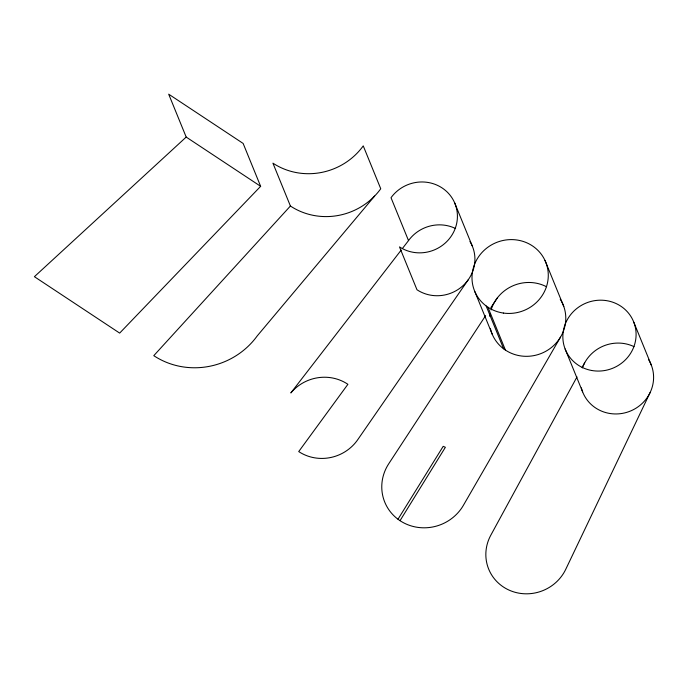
<?xml version="1.0" encoding="UTF-8"?>
<svg xmlns="http://www.w3.org/2000/svg" width="688" height="688" viewBox="0 0 688 688"><rect width="100%" height="100%" fill="white"/><g stroke="black" fill="none" stroke-linecap="round" stroke-linejoin="round"><path stroke-width="1.03" d="M650.134 392.521L565.768 569.268A42.209 40.325 -22.2 0 1 508.974 590.072A42.209 40.325 -22.2 0 1 490.811 535.204L577 376.912M582.125 367.495L584.688 362.782M560.453 337.215L463.789 504.639A44.436 42.45 -22.2 0 1 460.616 509.55A43.972 42.002 -22.2 0 1 400.622 521.065A43.972 42.002 -22.2 0 1 388.754 463.738L485.608 315.637M400.029 520.678L445.377 447.286L443.184 446.34L397.982 519.242M490.888 307.562L497.622 297.551M468.236 279.784L358.095 439.185A42.243 40.351 -22.2 0 1 345.307 451.595A42.209 40.325 -22.2 0 1 298.721 451.577L347.896 384.3A42.209 40.325 -22.2 0 0 332.657 378.013A42.226 40.334 -22.2 0 0 290.835 392.951L401.164 250.114M402.394 248.531L408.517 240.594A36.86 35.208 -22.2 0 1 455.602 228.536M374.625 196.054L257.235 335.899A74.622 71.285 -22.2 0 1 153.777 355.67L290.413 206.022A65.154 62.238 -22.2 0 0 380.748 188.761L363.247 145.882A65.154 62.238 -22.2 0 1 272.912 163.142L290.413 206.022M260.64 186.319L119.669 333.104L34.4 276.688L186.19 137.067L168.689 94.179L243.139 143.439L260.64 186.319L186.19 137.067M633.829 322.294L651.33 365.173M544.999 260.442L563.782 306.47M565.115 348.962L582.616 391.85M454.691 202.926L472.192 245.805M487.93 307.218L505.431 350.097M486.141 305.954L503.642 348.842M474.832 291.609L492.333 334.497M408.517 240.594L391.016 197.705A36.86 35.208 -22.2 0 1 442.117 187.944A36.86 35.208 -22.2 0 1 450.58 237.111A36.86 35.208 -22.2 0 1 399.479 246.88L416.98 289.76A36.86 35.208 -22.2 0 0 462.938 285.744A36.86 35.208 -22.2 0 0 469.964 241.514M560.238 299.22A38.39 36.679 -22.2 0 1 541.809 353.228A38.39 36.679 -22.2 0 1 490.363 328.434M489.744 316.274A38.39 36.679 -22.2 0 1 490.191 313.504M491.094 309.927A38.39 36.679 -22.2 0 1 546.444 286.707M648.483 359.471A36.86 35.208 -22.2 0 1 630.741 410.917A36.86 35.208 -22.2 0 1 581.36 387.877M582.392 367.908A36.86 35.208 -22.2 0 1 634.044 346.64M503.401 313.057A38.39 36.679 -22.2 0 0 546.023 262.885A38.39 36.679 -22.2 0 0 480.981 253.623A38.39 36.679 -22.2 0 0 503.401 313.057M591.594 370.471A36.86 35.208 -22.2 0 0 634.388 323.842A36.86 35.208 -22.2 0 0 572.433 312.567A36.86 35.208 -22.2 0 0 591.594 370.471"/></g></svg>
